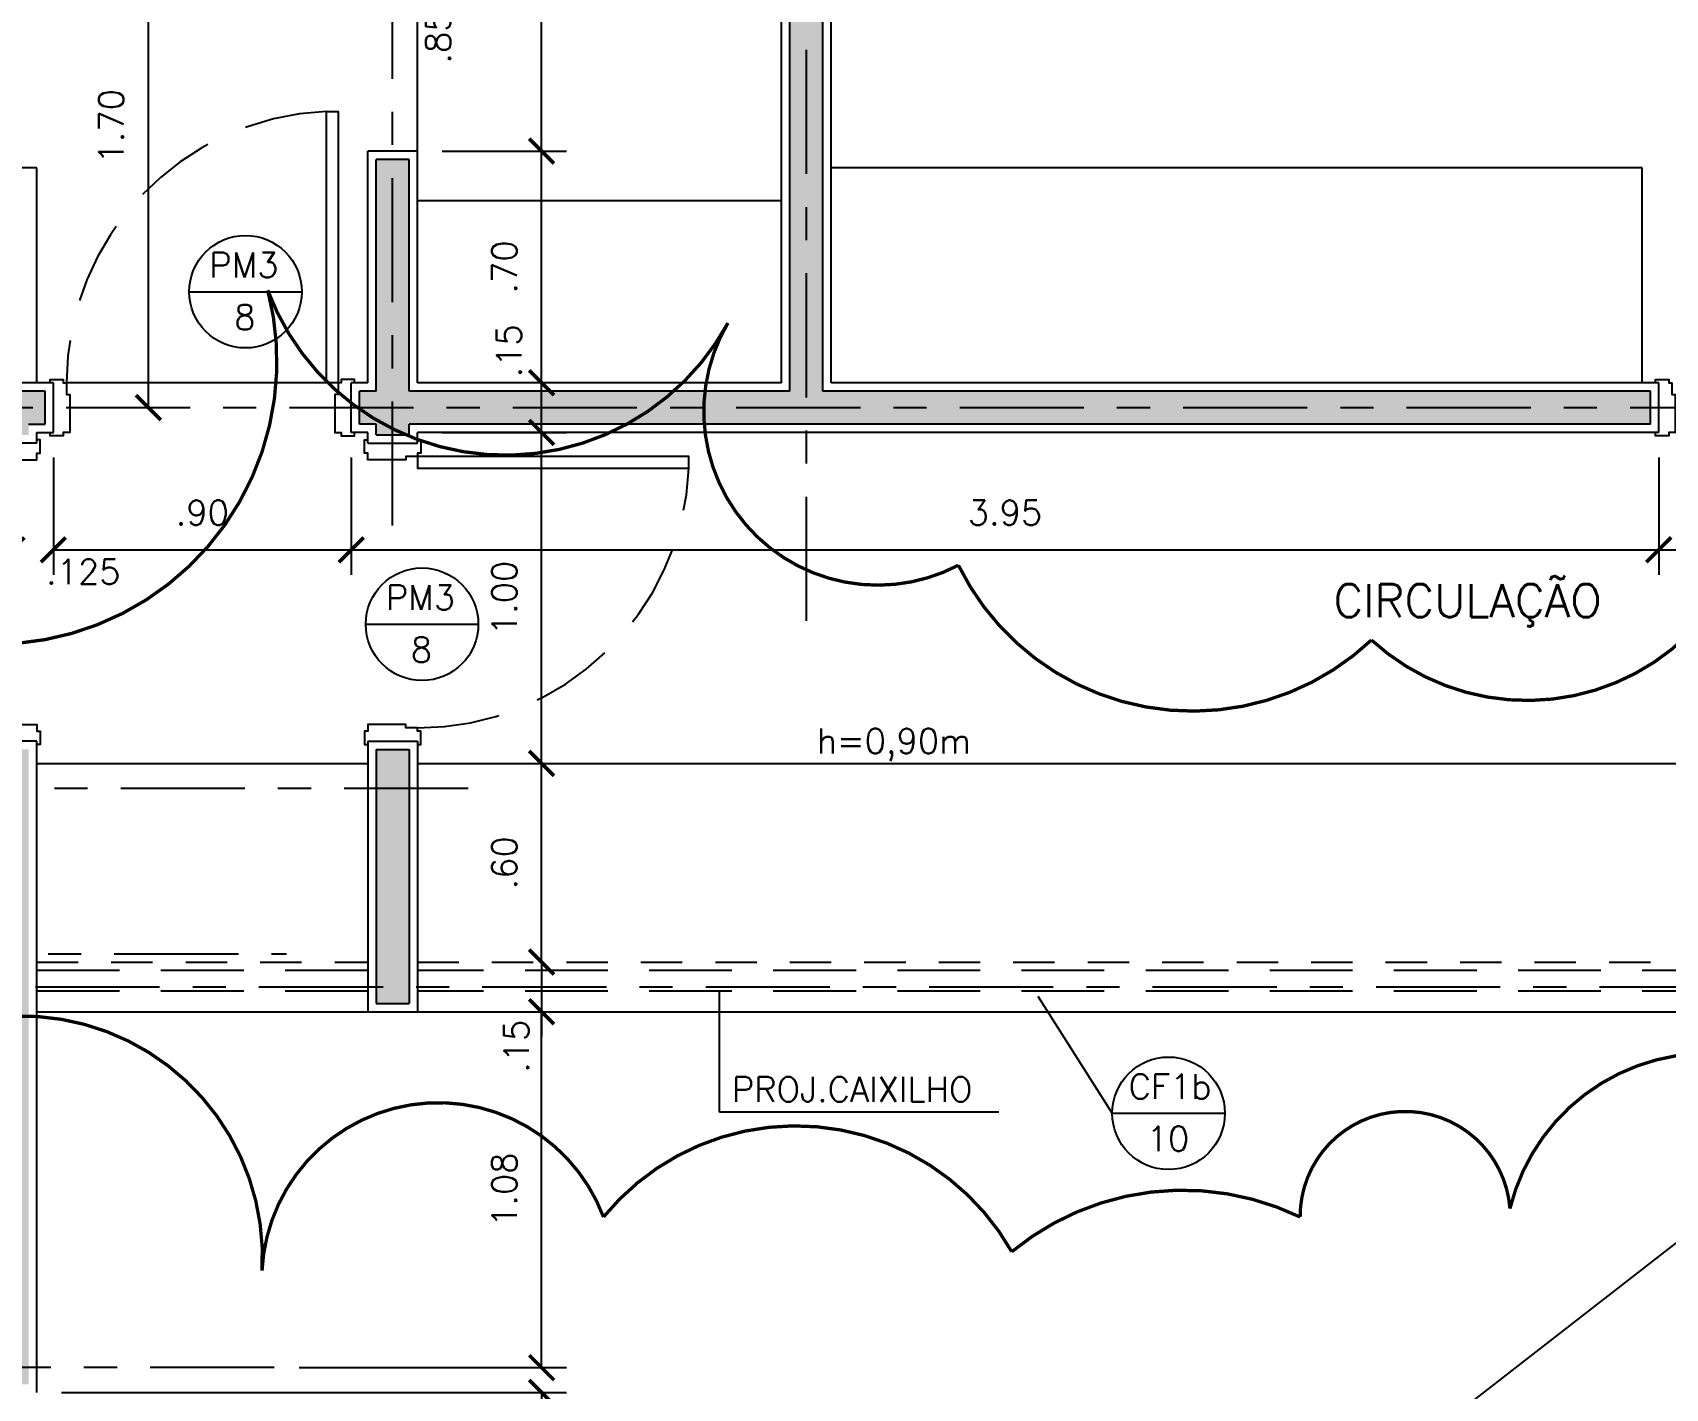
# Model space of a CAD drawing. Header units: millimetres. Extents: x 128 to 761, y 122 to 191.
# Drawn here: x 203.176 to 208.109, y 128.575 to 132.67 of the extents above; entities that cross this region are included whole.
import ezdxf

# ---------------------------------------------------------------- set-up
doc = ezdxf.new("R2010")
doc.units = ezdxf.units.MM
doc.linetypes.add('CENTER', pattern=[0.6, 0.375, -0.075, 0.075, -0.075])
doc.linetypes.add('HIDDEN', pattern=[0.375, 0.25, -0.125])
for name, color, linetype in [('ALV', 5, 'Continuous'), ('CAIX', 2, 'Continuous'), ('CAIXN', 7, 'Continuous'), ('COTAS', 1, 'Continuous'), ('EIXOS', 141, 'CENTER'), ('LVISTA02', 1, 'Continuous'), ('NOTAS', 2, 'Continuous'), ('REVEST', 2, 'Continuous'), ('SOLID', 8, 'Continuous'), ('TEXT', 3, 'Continuous')]:
    doc.layers.add(name, color=color, linetype=linetype)
doc.styles.add('60-50', font='romans.shx', dxfattribs={"height": 0.075})
doc.styles.add('80-50', font='romans.shx', dxfattribs={"height": 0.1})
doc.dimstyles.new('50', dxfattribs={"dimtxt": 0.1, "dimasz": 2.5, "dimexe": 1.25, "dimexo": 0.625, "dimgap": 0.075, "dimtad": 1, "dimzin": 0, "dimdsep": 46, "dimtxsty": '60-50', "dimcen": 2.5, "dimclrt": 3, "dimadec": 0, "dimazin": 0, "dimtfac": 1, "dimtmove": 0, "dimatfit": 3, "dimfxl": 1, "dimarcsym": 0})

# ---------------------------------------------------------------- blocks, each defined once
blk = doc.blocks.new('_ARCHTICK')
at = {"color": 0, "linetype": 'ByBlock', "const_width": 0.15}
blk.add_lwpolyline([(-0.5, -0.5), (0.5, 0.5)], dxfattribs=at)
blk = doc.blocks.new('*D200')
at = {"layer": 'COTAS', "color": 0, "lineweight": -2}
for p, q in [((204.7141, 128.6371), (204.7141, 129.7121)), ((203.9813, 128.6371), (204.7891, 128.6371))]:
    blk.add_line(p, q, dxfattribs=at)
at = {"layer": 'DEFPOINTS', "color": 0}
for p in [(204.7141, 129.7121), (204.7141, 129.7121), (203.9063, 128.6371)]:
    blk.add_point(p, dxfattribs=at)
at = {"layer": 'COTAS', "color": 0, "lineweight": -2, "xscale": 0.075, "yscale": 0.075, "zscale": 0.075}
for p, rotation in [((204.7141, 129.7121), 90), ((204.7141, 128.6371), 270)]:
    blk.add_blockref('_ARCHTICK', p, dxfattribs=dict(at, rotation=rotation))
at = {"layer": 'COTAS', "color": 3, "insert": (204.6016, 129.1746), "char_height": 0.075, "attachment_point": 5, "rotation": 90, "style": '60-50'}
blk.add_mtext('1.08', dxfattribs=at)
blk = doc.blocks.new('*D201')
at = {"layer": 'COTAS', "color": 0, "lineweight": -2}
for p, q in [((204.5181, 130.4621), (204.7891, 130.4621)), ((204.7141, 129.8621), (204.7141, 130.4621))]:
    blk.add_line(p, q, dxfattribs=at)
at = {"layer": 'DEFPOINTS', "color": 0}
for p in [(204.4431, 130.4621), (204.7141, 130.4621), (204.8395, 129.8621)]:
    blk.add_point(p, dxfattribs=at)
at = {"layer": 'COTAS', "color": 0, "lineweight": -2, "xscale": 0.075, "yscale": 0.075, "zscale": 0.075}
for p, rotation in [((204.7141, 130.4621), 90), ((204.7141, 129.8621), 270)]:
    blk.add_blockref('_ARCHTICK', p, dxfattribs=dict(at, rotation=rotation))
at = {"layer": 'COTAS', "color": 3, "insert": (204.6016, 130.1621), "char_height": 0.075, "attachment_point": 5, "rotation": 90, "style": '60-50'}
blk.add_mtext('.60', dxfattribs=at)
blk = doc.blocks.new('*D202')
at = {"layer": 'COTAS', "color": 0, "lineweight": -2}
for p, q in [((203.5709, 133.2371), (203.4511, 133.2371)), ((203.5261, 131.5371), (203.5261, 133.2371)), ((203.5709, 131.5371), (203.4511, 131.5371))]:
    blk.add_line(p, q, dxfattribs=at)
at = {"layer": 'DEFPOINTS', "color": 0}
for p in [(203.5261, 133.2371), (203.6459, 133.2371), (203.6459, 131.5371)]:
    blk.add_point(p, dxfattribs=at)
at = {"layer": 'COTAS', "color": 0, "lineweight": -2, "xscale": 0.075, "yscale": 0.075, "zscale": 0.075}
for p, rotation in [((203.5261, 133.2371), 90), ((203.5261, 131.5371), 270)]:
    blk.add_blockref('_ARCHTICK', p, dxfattribs=dict(at, rotation=rotation))
at = {"layer": 'COTAS', "color": 3, "insert": (203.4136, 132.3871), "char_height": 0.075, "attachment_point": 5, "rotation": 90, "style": '60-50'}
blk.add_mtext('1.70', dxfattribs=at)
blk = doc.blocks.new('*D236')
at = {"layer": 'COTAS', "color": 0, "lineweight": -2}
for p, q in [((203.239, 131.3871), (203.239, 131.0326)), ((203.114, 131.1076), (203.039, 131.1076)), ((203.239, 131.1076), (203.314, 131.1076))]:
    blk.add_line(p, q, dxfattribs=at)
at = {"layer": 'DEFPOINTS', "color": 0}
for p in [(203.239, 131.4621), (203.114, 131.1076), (203.239, 131.1076)]:
    blk.add_point(p, dxfattribs=at)
at = {"layer": 'COTAS', "color": 0, "lineweight": -2, "xscale": 0.075, "yscale": 0.075, "zscale": 0.075}
blk.add_blockref('_ARCHTICK', (203.114, 131.1076), dxfattribs=at)
at = {"layer": 'COTAS', "color": 0, "lineweight": -2, "xscale": 0.075, "yscale": 0.075, "zscale": 0.075, "rotation": 180}
blk.add_blockref('_ARCHTICK', (203.239, 131.1076), dxfattribs=at)
at = {"layer": 'COTAS', "color": 3, "insert": (203.3295, 131.0415), "char_height": 0.075, "attachment_point": 5, "style": '60-50'}
blk.add_mtext('.125', dxfattribs=at)
blk = doc.blocks.new('*D237')
at = {"layer": 'COTAS', "color": 0, "lineweight": -2}
for p, q in [((204.139, 131.3871), (204.139, 131.0326)), ((203.239, 131.1076), (204.139, 131.1076))]:
    blk.add_line(p, q, dxfattribs=at)
at = {"layer": 'DEFPOINTS', "color": 0}
for p in [(203.239, 131.4621), (204.139, 131.4621), (204.139, 131.1076)]:
    blk.add_point(p, dxfattribs=at)
at = {"layer": 'COTAS', "color": 0, "lineweight": -2, "xscale": 0.075, "yscale": 0.075, "zscale": 0.075, "rotation": 180}
blk.add_blockref('_ARCHTICK', (203.239, 131.1076), dxfattribs=at)
at = {"layer": 'COTAS', "color": 0, "lineweight": -2, "xscale": 0.075, "yscale": 0.075, "zscale": 0.075}
blk.add_blockref('_ARCHTICK', (204.139, 131.1076), dxfattribs=at)
at = {"layer": 'COTAS', "color": 3, "insert": (203.689, 131.2201), "char_height": 0.075, "attachment_point": 5, "style": '60-50'}
blk.add_mtext('.90', dxfattribs=at)
blk = doc.blocks.new('*D238')
at = {"layer": 'COTAS', "color": 0, "lineweight": -2}
for p, q in [((208.089, 131.3871), (208.089, 131.0326)), ((204.139, 131.1076), (208.089, 131.1076))]:
    blk.add_line(p, q, dxfattribs=at)
at = {"layer": 'DEFPOINTS', "color": 0}
for p in [(204.139, 131.4621), (208.089, 131.4621), (208.089, 131.1076)]:
    blk.add_point(p, dxfattribs=at)
at = {"layer": 'COTAS', "color": 0, "lineweight": -2, "xscale": 0.075, "yscale": 0.075, "zscale": 0.075, "rotation": 180}
blk.add_blockref('_ARCHTICK', (204.139, 131.1076), dxfattribs=at)
at = {"layer": 'COTAS', "color": 0, "lineweight": -2, "xscale": 0.075, "yscale": 0.075, "zscale": 0.075}
blk.add_blockref('_ARCHTICK', (208.089, 131.1076), dxfattribs=at)
at = {"layer": 'COTAS', "color": 3, "insert": (206.114, 131.2201), "char_height": 0.075, "attachment_point": 5, "style": '60-50'}
blk.add_mtext('3.95', dxfattribs=at)
blk = doc.blocks.new('*D239')
at = {"layer": 'COTAS', "color": 0, "lineweight": -2}
for p, q in [((208.989, 131.3871), (208.989, 131.0326)), ((208.089, 131.1076), (208.989, 131.1076))]:
    blk.add_line(p, q, dxfattribs=at)
at = {"layer": 'DEFPOINTS', "color": 0}
for p in [(208.089, 131.4621), (208.989, 131.4621), (208.989, 131.1076)]:
    blk.add_point(p, dxfattribs=at)
at = {"layer": 'COTAS', "color": 0, "lineweight": -2, "xscale": 0.075, "yscale": 0.075, "zscale": 0.075, "rotation": 180}
blk.add_blockref('_ARCHTICK', (208.089, 131.1076), dxfattribs=at)
at = {"layer": 'COTAS', "color": 0, "lineweight": -2, "xscale": 0.075, "yscale": 0.075, "zscale": 0.075}
blk.add_blockref('_ARCHTICK', (208.989, 131.1076), dxfattribs=at)
at = {"layer": 'COTAS', "color": 3, "insert": (208.4476, 131.2201), "char_height": 0.075, "attachment_point": 5, "style": '60-50'}
blk.add_mtext('.90', dxfattribs=at)
blk = doc.blocks.new('*D260')
at = {"layer": 'COTAS', "color": 0, "lineweight": -2}
for p, q in [((204.414, 131.4621), (204.7891, 131.4621)), ((204.7141, 130.4621), (204.7141, 131.4621))]:
    blk.add_line(p, q, dxfattribs=at)
at = {"layer": 'DEFPOINTS', "color": 0}
for p in [(204.339, 131.4621), (204.7141, 131.4621), (204.339, 130.4621)]:
    blk.add_point(p, dxfattribs=at)
at = {"layer": 'COTAS', "color": 0, "lineweight": -2, "xscale": 0.075, "yscale": 0.075, "zscale": 0.075}
for p, rotation in [((204.7141, 131.4621), 90), ((204.7141, 130.4621), 270)]:
    blk.add_blockref('_ARCHTICK', p, dxfattribs=dict(at, rotation=rotation))
at = {"layer": 'COTAS', "color": 3, "insert": (204.6016, 130.9621), "char_height": 0.075, "attachment_point": 5, "rotation": 90, "style": '60-50'}
blk.add_mtext('1.00', dxfattribs=at)
blk = doc.blocks.new('*D261')
at = {"layer": 'COTAS', "color": 0, "lineweight": -2}
for p, q in [((204.7141, 128.6371), (204.7141, 128.7121)), ((203.264, 128.5621), (204.7891, 128.5621)), ((204.7141, 128.5621), (204.7141, 128.4871))]:
    blk.add_line(p, q, dxfattribs=at)
at = {"layer": 'DEFPOINTS', "color": 0}
for p in [(204.7141, 128.6371), (203.189, 128.5621), (204.7141, 128.5621)]:
    blk.add_point(p, dxfattribs=at)
at = {"layer": 'COTAS', "color": 0, "lineweight": -2, "xscale": 0.075, "yscale": 0.075, "zscale": 0.075}
for p, rotation in [((204.7141, 128.6371), 270), ((204.7141, 128.5621), 90)]:
    blk.add_blockref('_ARCHTICK', p, dxfattribs=dict(at, rotation=rotation))
at = {"layer": 'COTAS', "color": 3, "insert": (204.4207, 128.398), "char_height": 0.075, "attachment_point": 5, "rotation": 90, "style": '60-50'}
blk.add_mtext('.075', dxfattribs=at)
blk = doc.blocks.new('*D262')
at = {"layer": 'COTAS', "color": 0, "lineweight": -2}
for p, q in [((204.7141, 128.5621), (204.7141, 125.1621)), ((204.7081, 125.1621), (204.6391, 125.1621))]:
    blk.add_line(p, q, dxfattribs=at)
at = {"layer": 'DEFPOINTS', "color": 0}
for p in [(203.189, 128.5621), (204.7141, 125.1621), (204.7831, 125.1621)]:
    blk.add_point(p, dxfattribs=at)
at = {"layer": 'COTAS', "color": 0, "lineweight": -2, "xscale": 0.075, "yscale": 0.075, "zscale": 0.075}
for p, rotation in [((204.7141, 128.5621), 90), ((204.7141, 125.1621), 270)]:
    blk.add_blockref('_ARCHTICK', p, dxfattribs=dict(at, rotation=rotation))
at = {"layer": 'COTAS', "color": 3, "insert": (204.6016, 126.8621), "char_height": 0.075, "attachment_point": 5, "rotation": 90, "style": '60-50'}
blk.add_mtext('3.40', dxfattribs=at)
blk = doc.blocks.new('*D294')
at = {"layer": 'COTAS', "color": 0, "lineweight": -2}
for p, q in [((204.414, 132.3121), (204.7891, 132.3121)), ((204.7141, 131.6121), (204.7141, 132.3121))]:
    blk.add_line(p, q, dxfattribs=at)
at = {"layer": 'DEFPOINTS', "color": 0}
for p in [(204.339, 132.3121), (204.7141, 132.3121), (204.7141, 131.6121)]:
    blk.add_point(p, dxfattribs=at)
at = {"layer": 'COTAS', "color": 0, "lineweight": -2, "xscale": 0.075, "yscale": 0.075, "zscale": 0.075}
for p, rotation in [((204.7141, 132.3121), 90), ((204.7141, 131.6121), 270)]:
    blk.add_blockref('_ARCHTICK', p, dxfattribs=dict(at, rotation=rotation))
at = {"layer": 'COTAS', "color": 3, "insert": (204.6016, 131.9621), "char_height": 0.075, "attachment_point": 5, "rotation": 90, "style": '60-50'}
blk.add_mtext('.70', dxfattribs=at)
blk = doc.blocks.new('*D295')
at = {"layer": 'COTAS', "color": 0, "lineweight": -2}
for p, q in [((204.424, 133.1621), (204.7891, 133.1621)), ((204.7141, 132.3121), (204.7141, 133.1621))]:
    blk.add_line(p, q, dxfattribs=at)
at = {"layer": 'DEFPOINTS', "color": 0}
for p in [(204.349, 133.1621), (204.7141, 133.1621), (204.339, 132.3121)]:
    blk.add_point(p, dxfattribs=at)
at = {"layer": 'COTAS', "color": 0, "lineweight": -2, "xscale": 0.075, "yscale": 0.075, "zscale": 0.075}
for p, rotation in [((204.7141, 133.1621), 90), ((204.7141, 132.3121), 270)]:
    blk.add_blockref('_ARCHTICK', p, dxfattribs=dict(at, rotation=rotation))
at = {"layer": 'COTAS', "color": 3, "insert": (204.4016, 132.6567), "char_height": 0.075, "attachment_point": 5, "rotation": 90, "style": '60-50'}
blk.add_mtext('.85', dxfattribs=at)
blk = doc.blocks.new('*D296')
at = {"layer": 'COTAS', "color": 0, "lineweight": -2}
for p, q in [((204.7141, 129.8621), (204.7141, 129.9371)), ((204.7141, 129.8621), (204.7141, 129.7121)), ((204.7141, 129.7121), (204.7141, 129.6371))]:
    blk.add_line(p, q, dxfattribs=at)
at = {"layer": 'DEFPOINTS', "color": 0}
for p in [(204.7141, 129.8621), (204.7141, 129.7121), (204.7141, 129.7121)]:
    blk.add_point(p, dxfattribs=at)
at = {"layer": 'COTAS', "color": 0, "lineweight": -2, "xscale": 0.075, "yscale": 0.075, "zscale": 0.075}
for p, rotation in [((204.7141, 129.8621), 270), ((204.7141, 129.7121), 90)]:
    blk.add_blockref('_ARCHTICK', p, dxfattribs=dict(at, rotation=rotation))
at = {"layer": 'COTAS', "color": 3, "insert": (204.6377, 129.608), "char_height": 0.075, "attachment_point": 5, "rotation": 90, "style": '60-50'}
blk.add_mtext('.15', dxfattribs=at)
blk = doc.blocks.new('*D297')
at = {"layer": 'COTAS', "color": 0, "lineweight": -2}
blk.add_line((204.7141, 131.4621), (204.7141, 131.6121), dxfattribs=at)
at = {"layer": 'DEFPOINTS', "color": 0}
for p in [(204.7141, 131.6121), (204.7141, 131.6121), (204.7141, 131.4621)]:
    blk.add_point(p, dxfattribs=at)
at = {"layer": 'COTAS', "color": 0, "lineweight": -2, "xscale": 0.075, "yscale": 0.075, "zscale": 0.075}
for p, rotation in [((204.7141, 131.6121), 90), ((204.7141, 131.4621), 270)]:
    blk.add_blockref('_ARCHTICK', p, dxfattribs=dict(at, rotation=rotation))
at = {"layer": 'COTAS', "color": 3, "insert": (204.6153, 131.7086), "char_height": 0.075, "attachment_point": 5, "rotation": 90, "style": '60-50'}
blk.add_mtext('.15', dxfattribs=at)

msp = doc.modelspace()

# ---------------------------------------------------------------- hatches: boundary and pattern name
at = {"layer": 'SOLID'}
h = msp.add_hatch(color=256, dxfattribs=at)
h.paths.add_polyline_path([(204.214, 133.1871), (204.324, 133.1871), (204.324, 133.2871), (204.314, 133.2871), (204.314, 136.0871), (204.214, 136.0871)], flags=17)
h.paths.add_polyline_path([(205.564, 136.0871), (205.464, 136.0871), (205.464, 133.2871), (205.074, 133.2871), (205.074, 133.1871), (205.464, 133.1871), (205.464, 131.5871), (204.314, 131.5871), (204.314, 132.2871), (204.214, 132.2871), (204.214, 131.5871), (204.164, 131.5871), (204.164, 131.4871), (204.214, 131.4871), (204.214, 131.4546), (204.314, 131.4546), (204.314, 131.4871), (208.064, 131.4871), (208.064, 131.5871), (205.564, 131.5871)])
h.paths.add_polyline_path([(204.314, 130.5046), (204.214, 130.5046), (204.214, 129.7371), (204.314, 129.7371)])
h = msp.add_hatch(color=256, dxfattribs=at)
h.paths.add_polyline_path([(200.664, 135.5871), (200.464, 135.5871), (200.464, 131.4871), (203.064, 131.4871), (203.064, 131.4546), (203.164, 131.4546), (203.164, 131.4871), (203.214, 131.4871), (203.214, 131.5871), (200.664, 131.5871)])
h.paths.add_polyline_path([(201.564, 129.8471), (201.6755, 129.8471), (201.6755, 129.9371), (201.464, 129.9371), (201.464, 128.5871), (203.164, 128.5871), (203.164, 130.5046), (203.064, 130.5046), (203.064, 129.9371), (202.807, 129.9371), (202.807, 129.8471), (203.064, 129.8471), (203.064, 128.6871), (201.564, 128.6871)])
h.paths.add_polyline_path([(200.464, 125.1371), (200.464, 124.9371), (203.164, 124.9371), (203.164, 125.1371)])

# ---------------------------------------------------------------- linework, layer by layer
at = {"layer": 'ALV'}
for p, q in [((205.564, 131.5871), (205.564, 136.0871)), ((205.464, 131.5871), (205.464, 133.1871)), ((204.314, 132.2871), (204.214, 132.2871)), ((204.214, 131.5871), (204.214, 132.2871)), ((204.314, 131.5871), (204.314, 132.2871)), ((203.214, 131.5871), (200.664, 131.5871)), ((203.214, 131.4871), (203.214, 131.5871)), ((204.214, 131.5871), (204.164, 131.5871)), ((204.164, 131.4871), (204.164, 131.5871)), ((205.464, 131.5871), (204.314, 131.5871)), ((208.064, 131.5871), (205.564, 131.5871)), ((208.064, 131.4871), (208.064, 131.5871)), ((203.164, 131.4871), (203.214, 131.4871)), ((204.214, 131.4871), (204.164, 131.4871)), ((204.214, 131.4546), (204.214, 131.4871)), ((204.214, 131.4546), (204.314, 131.4546)), ((208.064, 131.4871), (204.314, 131.4871)), ((204.314, 131.4546), (204.314, 131.4871)), ((204.214, 130.5046), (204.314, 130.5046)), ((204.214, 130.5046), (204.214, 129.7371)), ((204.314, 130.5046), (204.314, 129.7371)), ((204.214, 129.7371), (204.314, 129.7371))]:
    msp.add_line(p, q, dxfattribs=at)
at = {"layer": 'CAIX', "linetype": 'HIDDEN', "ltscale": 0.5}
for p, q in [((203.189, 129.8621), (204.189, 129.8621)), ((204.339, 129.8621), (209.039, 129.8621))]:
    msp.add_line(p, q, dxfattribs=at)
at = {"layer": 'CAIX', "linetype": 'HIDDEN'}
for p, q in [((204.189, 129.8371), (203.189, 129.8371)), ((209.039, 129.8371), (204.339, 129.8371)), ((204.189, 129.7744), (203.189, 129.7744)), ((209.039, 129.7744), (204.339, 129.7744))]:
    msp.add_line(p, q, dxfattribs=at)
at = {"layer": 'CAIX'}
for points in [[(204.099, 131.6121), (204.064, 131.6121), (204.064, 132.4321), (204.099, 132.4321), (204.099, 131.6121)], [(203.229, 131.6121), (203.229, 131.6221), (203.269, 131.6221), (203.269, 131.6121), (203.279, 131.6121), (203.279, 131.5771), (203.289, 131.5771), (203.289, 131.4621), (203.269, 131.4621), (203.269, 131.4521), (203.229, 131.4521), (203.229, 131.4621)], [(204.149, 131.6121), (204.149, 131.6221), (204.109, 131.6221), (204.109, 131.6121), (204.099, 131.6121), (204.099, 131.5771), (204.089, 131.5771), (204.089, 131.4621), (204.109, 131.4621), (204.109, 131.4521), (204.149, 131.4521), (204.149, 131.4621)], [(208.079, 131.6121), (208.079, 131.6221), (208.119, 131.6221), (208.119, 131.6121), (208.129, 131.6121), (208.129, 131.5771), (208.139, 131.5771), (208.139, 131.4621), (208.119, 131.4621), (208.119, 131.4521), (208.079, 131.4521), (208.079, 131.4621)], [(203.039, 131.4396), (203.029, 131.4396), (203.029, 131.3996), (203.039, 131.3996), (203.039, 131.3896), (203.074, 131.3896), (203.074, 131.3796), (203.189, 131.3796), (203.189, 131.3996), (203.199, 131.3996), (203.199, 131.4396), (203.189, 131.4396)], [(204.339, 131.4396), (204.349, 131.4396), (204.349, 131.3996), (204.339, 131.3996), (204.339, 131.3896), (204.304, 131.3896), (204.304, 131.3796), (204.189, 131.3796), (204.189, 131.3996), (204.179, 131.3996), (204.179, 131.4396), (204.189, 131.4396)], [(204.339, 131.3896), (204.339, 131.3546), (205.159, 131.3546), (205.159, 131.3896), (204.339, 131.3896)], [(203.039, 130.5196), (203.029, 130.5196), (203.029, 130.5596), (203.039, 130.5596), (203.039, 130.5696), (203.074, 130.5696), (203.074, 130.5796), (203.189, 130.5796), (203.189, 130.5596), (203.199, 130.5596), (203.199, 130.5196), (203.189, 130.5196)], [(204.339, 130.5196), (204.349, 130.5196), (204.349, 130.5596), (204.339, 130.5596), (204.339, 130.5696), (204.304, 130.5696), (204.304, 130.5796), (204.189, 130.5796), (204.189, 130.5596), (204.179, 130.5596), (204.179, 130.5196), (204.189, 130.5196)]]:
    msp.add_lwpolyline(points, dxfattribs=at)
at = {"layer": 'CAIX', "color": 8, "linetype": 'HIDDEN'}
for centre, start, end in [((204.0996, 131.6122), 92.4913, 180.0072), ((204.3391, 131.3903), 269.9928, 357.5087)]:
    msp.add_arc(centre, 0.8207, start, end, dxfattribs=at)
at = {"layer": 'CAIXN', "color": 8, "ltscale": 0.5}
for p, q in [((203.6495, 131.8874), (203.9895, 131.8874)), ((204.1828, 130.883), (204.5228, 130.883)), ((205.2512, 129.4093), (205.2512, 129.7744)), ((206.4381, 129.4055), (206.2146, 129.7587)), ((206.095, 129.4093), (205.2512, 129.4093)), ((206.4381, 129.4055), (206.7781, 129.4055))]:
    msp.add_line(p, q, dxfattribs=at)
for centre in [(203.8195, 131.8874), (204.3528, 130.883), (206.6081, 129.4055)]:
    msp.add_circle(centre, 0.17, dxfattribs=at)
at = {"layer": 'EIXOS'}
for p, q in [((204.264, 131.1807), (204.264, 137.9504)), ((205.514, 130.8931), (205.514, 137.9504)), ((221.2022, 131.5371), (199.4785, 131.5371)), ((204.4926, 130.3871), (199.4785, 130.3871)), ((200.048, 129.8871), (203.9431, 129.8871)), ((202.5099, 129.7871), (211.3981, 129.7871)), ((203.9063, 128.6371), (199.4785, 128.6371))]:
    msp.add_line(p, q, dxfattribs=at)
at = {"layer": 'LVISTA02'}
for p, q in [((204.339, 132.3121), (204.339, 133.1621)), ((203.189, 132.2621), (200.689, 132.2621)), ((203.189, 131.6121), (203.189, 132.2621)), ((208.039, 132.2621), (205.589, 132.2621)), ((208.039, 131.6121), (208.039, 132.2621)), ((205.439, 132.1621), (204.339, 132.1621)), ((204.064, 131.6121), (203.279, 131.6121))]:
    msp.add_line(p, q, dxfattribs=at)
at = {"layer": 'LVISTA02', "color": 2}
for p, q in [((203.189, 130.4621), (204.189, 130.4621)), ((204.339, 130.4621), (209.039, 130.4621)), ((203.189, 129.7121), (204.189, 129.7121)), ((204.339, 129.7121), (209.039, 129.7121))]:
    msp.add_line(p, q, dxfattribs=at)
at = {"layer": 'NOTAS', "color": 8}
msp.add_line((203.189, 125.1621), (209.039, 129.7121), dxfattribs=at)
at = {"layer": 'NOTAS', "color": 211, "const_width": 0.01}
msp.add_lwpolyline([(209.409, 131.1757, 0.5598), (210.5042, 131.0614, 0.877239), (211.0191, 130.9307, 0.620366), (211.2316, 130.5305, 0.485667), (211.3182, 129.7117, 0.421671), (211.0607, 128.7615, 0.345312), (209.8819, 128.712, 0.288463), (208.8313, 129.1302, 0.776724), (207.6395, 129.1175, 0.965528), (207.0056, 129.0922, 0.293127), (206.1344, 128.9873, 0.527158), (204.901, 129.0922, 0.814356), (203.8694, 128.9298, 0.561134), (202.8471, 129.6369, 0.360652), (202.8851, 130.8405, 0.556655), (203.8867, 131.892, 0.643078), (205.277, 131.793, 0.755383), (205.9732, 131.0611, 0.505101), (207.2211, 130.8352, 0.482834), (208.2971, 131.0069, 0.311498)], format="xyb", close=True, dxfattribs=at)
at = {"layer": 'REVEST'}
for p, q in [((205.589, 131.6121), (205.589, 136.1121)), ((205.439, 131.6121), (205.439, 133.1621)), ((204.189, 131.6121), (204.189, 132.3121)), ((204.339, 132.3121), (204.189, 132.3121)), ((204.339, 131.6121), (204.339, 132.3121)), ((203.239, 131.6121), (200.689, 131.6121)), ((203.239, 131.4621), (203.239, 131.6121)), ((204.189, 131.6121), (204.139, 131.6121)), ((204.139, 131.4621), (204.139, 131.6121)), ((205.439, 131.6121), (204.339, 131.6121)), ((208.089, 131.6121), (205.589, 131.6121)), ((208.089, 131.4621), (208.089, 131.6121)), ((203.189, 131.4296), (203.189, 131.4621)), ((203.189, 131.4621), (203.239, 131.4621)), ((204.189, 131.4621), (204.139, 131.4621)), ((204.189, 131.4621), (204.139, 131.4621)), ((204.189, 131.4296), (204.189, 131.4621)), ((208.089, 131.4621), (204.339, 131.4621)), ((204.339, 131.4296), (204.339, 131.4621)), ((203.189, 131.4296), (203.039, 131.4296)), ((204.189, 131.4296), (204.339, 131.4296)), ((203.189, 130.5296), (203.039, 130.5296)), ((203.189, 128.5621), (203.189, 130.5296)), ((204.189, 130.5296), (204.339, 130.5296)), ((204.189, 130.5296), (204.189, 129.7121)), ((204.339, 130.5296), (204.339, 129.7121)), ((204.189, 129.7121), (204.339, 129.7121))]:
    msp.add_line(p, q, dxfattribs=at)

# ---------------------------------------------------------------- texts
at = {"layer": 'CAIXN', "color": 2, "ltscale": 0.5, "char_height": 0.075, "attachment_point": 5, "style": '60-50'}
for s, insert in [('PM3', (203.8149, 131.9682)), ('8', (203.8176, 131.8105)), ('PM3', (204.3482, 130.9639)), ('8', (204.351, 130.8062)), ('CF1b', (206.6128, 129.4864)), ('10', (206.6063, 129.3287))]:
    msp.add_mtext(s, dxfattribs=dict(at, insert=insert))
at = {"layer": 'NOTAS', "color": 1, "style": '60-50'}
for s, p in [('h=0,90m', (205.5454, 130.4929)), ('PROJ.CAIXILHO', (205.2892, 129.4402))]:
    msp.add_text(s, height=0.075, dxfattribs=at).set_placement(p)
at = {"layer": 'TEXT', "style": '80-50'}
msp.add_text('CIRCULAÇÃO', height=0.1, dxfattribs=at).set_placement((207.1064, 130.9044))

# ---------------------------------------------------------------- dimensions: what is measured, and where the dimension line sits
at = {"layer": 'COTAS'}
for base, p1, p2, override, picture, middle in [((203.5261, 133.2371), (203.6459, 131.5371), (203.6459, 133.2371), {"dimasz": 0.075, "dimexe": 0.075, "dimexo": 0.075, "dimzin": 4, "dimblk1": 'ARCHTICK', "dimblk2": 'ARCHTICK', "dimsah": 1, "dimtmove": 2}, '*D202', (203.4136, 132.3871)), ((204.7141, 132.3121), (204.7141, 131.6121), (204.339, 132.3121), {"dimasz": 0.075, "dimexe": 0.075, "dimexo": 0.075, "dimzin": 4, "dimblk1": 'ARCHTICK', "dimblk2": 'ARCHTICK', "dimsah": 1, "dimse1": 1, "dimtofl": 0, "dimtmove": 2}, '*D294', (204.6016, 131.9621)), ((204.7141, 131.4621), (204.339, 130.4621), (204.339, 131.4621), {"dimasz": 0.075, "dimexe": 0.075, "dimexo": 0.075, "dimzin": 4, "dimblk1": 'ARCHTICK', "dimblk2": 'ARCHTICK', "dimsah": 1, "dimse1": 1, "dimtofl": 0, "dimtmove": 2}, '*D260', (204.6016, 130.9621)), ((204.7141, 130.4621), (204.8395, 129.8621), (204.4431, 130.4621), {"dimasz": 0.075, "dimexe": 0.075, "dimexo": 0.075, "dimzin": 4, "dimblk1": 'ARCHTICK', "dimblk2": 'ARCHTICK', "dimsah": 1, "dimse1": 1, "dimtmove": 2}, '*D201', (204.6016, 130.1621)), ((204.7140526797, 129.712104253), (203.9062896129, 128.637104253), (204.7140526797, 129.712104253), {"dimasz": 0.075, "dimexe": 0.075, "dimexo": 0.075, "dimzin": 4, "dimblk1": 'ARCHTICK', "dimblk2": 'ARCHTICK', "dimsah": 1, "dimtmove": 2}, '*D200', (204.6015526797, 129.174604253)), ((204.7141, 125.1621), (203.189, 128.5621), (204.7831, 125.1621), {"dimasz": 0.075, "dimexe": 0.075, "dimexo": 0.075, "dimzin": 4, "dimblk1": 'ARCHTICK', "dimblk2": 'ARCHTICK', "dimsah": 1, "dimse1": 1, "dimtofl": 0, "dimtmove": 2}, '*D262', (204.6016, 126.8621))]:
    dim = msp.add_linear_dim(base=base, p1=p1, p2=p2, angle=90, dimstyle='50', override=override, dxfattribs=at)
    dim.commit()
    dim.dimension.update_dxf_attribs({"geometry": picture, "text_midpoint": middle})
for base, p1, p2, override, picture, middle in [((204.7141, 133.1621), (204.339, 132.3121), (204.349, 133.1621), {"dimasz": 0.075, "dimexe": 0.075, "dimexo": 0.075, "dimzin": 4, "dimblk1": 'ARCHTICK', "dimblk2": 'ARCHTICK', "dimsah": 1, "dimse1": 1, "dimtofl": 0, "dimtmove": 2}, '*D295', (204.4016, 132.6567)), ((204.7141, 131.6121), (204.7141, 131.4621), (204.7141, 131.6121), {"dimasz": 0.075, "dimexe": 0.075, "dimexo": 0.075, "dimzin": 4, "dimblk1": 'ARCHTICK', "dimblk2": 'ARCHTICK', "dimsah": 1, "dimse1": 1, "dimtofl": 0, "dimtmove": 2}, '*D297', (204.6153, 131.7086)), ((204.7141, 129.7121), (204.7141, 129.8621), (204.7141, 129.7121), {"dimasz": 0.075, "dimexe": 0.075, "dimexo": 0.075, "dimzin": 4, "dimblk1": 'ARCHTICK', "dimblk2": 'ARCHTICK', "dimsah": 1, "dimse1": 1, "dimtmove": 2}, '*D296', (204.6377, 129.608)), ((204.7141, 128.5621), (204.7141, 128.6371), (203.189, 128.5621), {"dimasz": 0.075, "dimexe": 0.075, "dimexo": 0.075, "dimdec": 3, "dimzin": 4, "dimblk1": 'ARCHTICK', "dimblk2": 'ARCHTICK', "dimsah": 1, "dimtofl": 0, "dimtmove": 2}, '*D261', (204.4207, 128.398))]:
    dim = msp.add_linear_dim(base=base, p1=p1, p2=p2, angle=90, dimstyle='50', override=override, dxfattribs=at)
    dim.commit()
    dim.dimension.update_dxf_attribs({"geometry": picture, "text_midpoint": middle, "dimtype": 160})
for base, p1, p2, override, picture, middle in [((203.239, 131.1076), (203.114, 131.1076), (203.239, 131.4621), {"dimasz": 0.075, "dimexe": 0.075, "dimexo": 0.075, "dimdec": 3, "dimzin": 4, "dimblk1": 'ARCHTICK', "dimblk2": 'ARCHTICK', "dimsah": 1, "dimse1": 1, "dimtofl": 0, "dimtmove": 2}, '*D236', (203.3295, 131.0415)), ((208.989, 131.1076), (208.089, 131.4621), (208.989, 131.4621), {"dimasz": 0.075, "dimexe": 0.075, "dimexo": 0.075, "dimzin": 4, "dimblk1": 'ARCHTICK', "dimblk2": 'ARCHTICK', "dimsah": 1, "dimse1": 1, "dimtofl": 0, "dimtmove": 2}, '*D239', (208.4476, 131.2201))]:
    dim = msp.add_linear_dim(base=base, p1=p1, p2=p2, dimstyle='50', override=override, dxfattribs=at)
    dim.commit()
    dim.dimension.update_dxf_attribs({"geometry": picture, "text_midpoint": middle, "dimtype": 160})
for base, p1, p2, picture, middle in [((204.139, 131.1076), (203.239, 131.4621), (204.139, 131.4621), '*D237', (203.689, 131.2201)), ((208.089, 131.1076), (204.139, 131.4621), (208.089, 131.4621), '*D238', (206.114, 131.2201))]:
    dim = msp.add_linear_dim(base=base, p1=p1, p2=p2, dimstyle='50', override={"dimasz": 0.075, "dimexe": 0.075, "dimexo": 0.075, "dimzin": 4, "dimblk1": 'ARCHTICK', "dimblk2": 'ARCHTICK', "dimsah": 1, "dimse1": 1, "dimtofl": 0, "dimtmove": 2}, dxfattribs=at)
    dim.commit()
    dim.dimension.update_dxf_attribs({"geometry": picture, "text_midpoint": middle})

doc.saveas('drawing.dxf')
